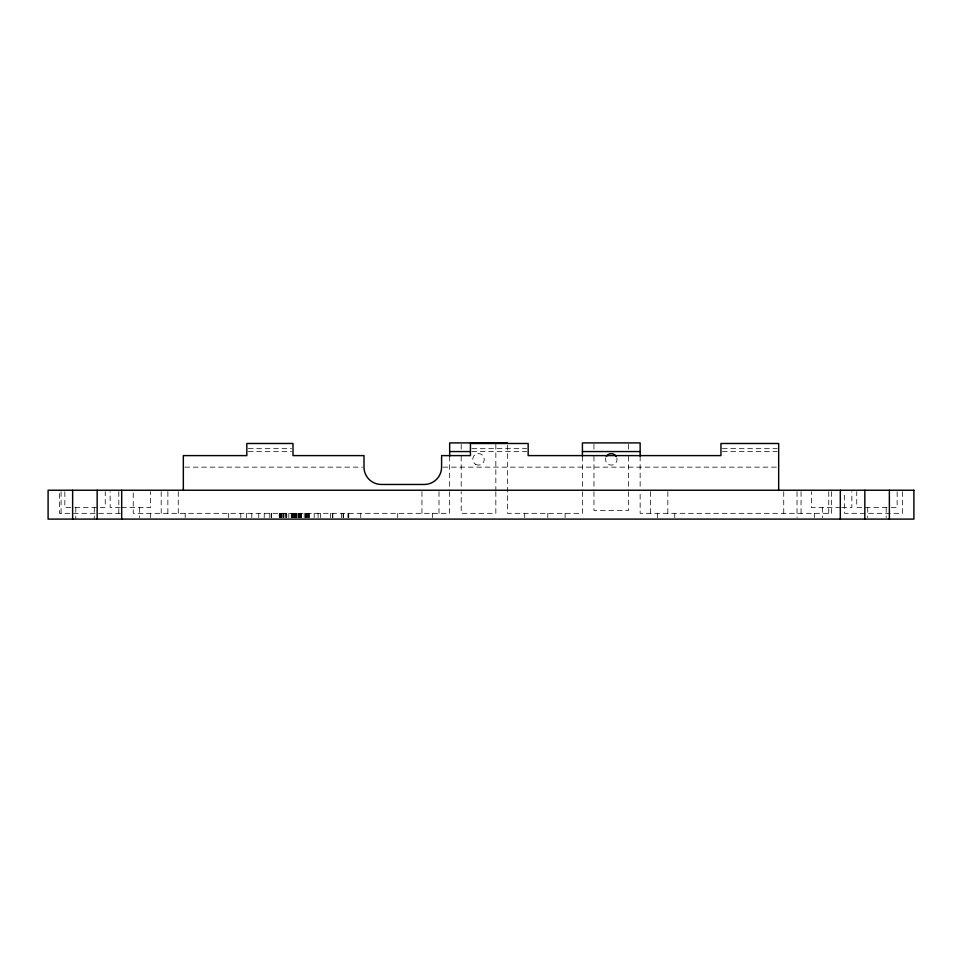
<?xml version="1.0" encoding="UTF-8"?>
<svg xmlns="http://www.w3.org/2000/svg" width="962" height="962" viewBox="0 0 962 962"><rect width="100%" height="100%" fill="white"/><g stroke="black" fill="none" stroke-linecap="round" stroke-linejoin="round"><path stroke-width="0.72" stroke-dasharray="4.81 3.61" d="M248.316 448.677L291.522 448.677M471.921 448.677L526.683 448.677M722.426 448.677L777.188 448.677M248.316 451.563L291.522 451.563M471.861 451.563L526.683 451.563M722.426 451.563L777.188 451.563M184.836 467.147L362.506 467.147M443.073 467.147L777.164 467.147M70.755 507.551L64.839 507.551L64.839 491.678M74.94 507.551L105.243 507.551L105.243 491.678M120.25 507.551L110.149 507.551L110.149 491.678M121.465 507.551L150.553 507.551L150.553 491.678M840.535 507.551L811.447 507.551L811.447 491.678M841.75 507.551L851.851 507.551L851.851 491.678M887.06 507.551L856.757 507.551L856.757 491.678M891.245 507.551L897.161 507.551L897.161 491.678M120.358 513.323L59.536 513.323L59.536 491.678M902.356 491.678L902.356 513.323L844.636 513.323L844.636 491.678M886.194 507.551L886.194 517.652M867.724 507.551L867.724 517.652M831.649 491.678L831.649 513.323L640.139 513.323L640.139 491.678M828.763 491.678L828.763 513.323M822.414 507.551L822.414 517.652M814.333 513.323L814.333 517.652M801.057 491.678L801.057 513.323M797.017 491.678L797.017 517.652M783.741 491.678L783.741 513.323M674.759 513.323L674.771 517.652M667.844 491.678L667.832 513.323M657.455 513.323L657.455 517.652M650.528 491.678L650.528 513.323M640.139 456.216L640.139 488.792M628.595 444.384L628.595 450.3M628.595 456.216L628.595 490.235M628.595 491.678L628.595 510.437L593.963 510.437L593.963 491.678M593.963 444.384L593.963 450.3M593.963 456.216L593.963 490.235M582.419 456.216L582.419 490.235M582.419 491.678L582.419 513.323L507.383 513.323L507.383 444.348M565.103 513.323L565.103 517.652M547.787 513.323L547.787 517.652M524.699 513.323L524.699 517.652M495.839 444.384L495.839 490.235M495.839 491.678L495.839 513.323L461.207 513.323L461.207 491.678M461.207 444.384L461.207 450.3M461.207 456.216L461.207 488.756M449.663 456.216L449.663 490.235M449.663 491.678L449.663 513.323L133.237 513.323L133.237 491.678M439.009 491.678L439.009 513.323M432.347 513.323L432.347 517.652M421.957 491.678L421.957 513.323M397.715 513.323L397.715 517.652M360.738 513.323L360.738 517.652M348.773 513.323L348.773 517.652M348.316 513.323L348.316 517.652M347.991 513.323L347.991 517.652M343.266 513.323L343.266 517.652M343.181 513.323L343.181 517.652M341.51 513.323L341.51 517.652M332.876 513.323L332.876 517.652M332.551 513.323L332.551 517.652M330.483 513.323L330.483 517.652M320.466 513.323L320.466 517.652M318.073 513.323L318.073 517.652M314.201 513.323L314.201 517.652M309.187 513.323L309.187 517.652M308.874 513.323L308.946 517.652M308.237 513.323L308.237 517.652M307.948 513.323L307.948 517.652M307.046 513.323L307.046 517.652M306.397 513.323L306.397 517.652M305.663 513.323L305.663 517.652M305.399 513.323L305.399 517.652M304.232 513.323L304.232 517.652M301.587 513.323L301.635 517.652M301.298 513.323L301.298 517.652M300.649 513.323L300.649 517.652M300.481 513.323L300.481 517.652M299.699 513.323L299.699 517.652M299.206 513.323L299.206 517.652M298.605 513.323L298.605 517.652M297.919 513.323L297.919 517.652M296.693 513.323L296.693 517.652M296.284 513.323L296.284 517.652M295.298 513.323L295.19 517.652M294.925 513.323L294.925 517.652M294.637 513.323L294.637 517.652M293.278 513.323L293.326 517.652M293.061 513.323L293.061 517.652M292.063 513.323L292.123 517.652M291.871 513.323L291.871 517.652M291.654 513.323L291.739 517.652M291.45 513.323L291.45 517.652M291.245 513.323L291.245 517.652M288.828 513.323L288.828 517.652M286.76 513.323L286.76 517.652M286.472 513.323L286.472 517.652M286.099 513.323L286.099 517.652M285.762 513.323L285.894 517.652M283.922 513.323L283.922 517.652M283.706 513.323L283.706 517.652M282.131 513.323L282.131 517.652M281.746 513.323L281.746 517.652M281.325 513.323L281.325 517.652M280.351 513.323L280.351 517.652M279.966 513.323L279.966 517.652M279.521 513.323L279.521 517.652M279.233 513.323L279.233 517.652M271.272 513.323L271.272 517.652M269.781 513.323L269.781 517.652M264.225 513.323L264.225 517.652M258.754 513.323L258.754 517.652M251.803 513.323L251.803 517.652M246.344 513.323L246.344 517.652M240.789 513.323L240.789 517.652M228.379 513.323L228.379 517.652M185.185 513.323L185.185 517.652M178.259 491.678L178.259 513.323M167.869 491.678L167.869 513.323M161.195 491.678L161.195 513.323M150.553 513.323L150.553 517.652M139.586 507.551L139.586 517.652M118.807 491.678L118.807 513.323M94.276 507.551L94.276 519.095M75.806 507.551L75.806 519.095M61.087 491.678L61.087 513.323M616.846 457.864A5.772 5.772 0 0 1 611.279 465.127A5.772 5.772 0 0 1 605.699 457.864M296.007 517.652L296.007 513.323L295.947 517.652M271.537 517.652L271.537 513.323L271.452 517.652M475.637 464.357A5.772 5.772 0 0 0 484.295 459.355A5.772 5.772 0 0 0 475.637 454.353A5.772 5.772 0 0 0 475.637 464.357"/><path stroke-width="1.44" d="M507.383 442.905L449.663 442.905L449.663 456.216M449.663 451.563L470.382 451.563M582.419 451.563L640.139 451.563M889.369 490.235L889.369 519.095M864.838 490.235L864.838 519.095M840.307 490.235L840.307 519.095M778.667 490.235L778.667 443.482L720.947 443.482L720.947 455.603L528.162 455.603L528.162 443.482L470.442 443.482L470.442 455.603L441.582 455.603L441.582 467.147A17.316 17.316 0 0 1 424.266 484.463L381.313 484.463A17.316 17.316 0 0 1 363.997 467.147L363.997 455.603L293.001 455.603L293.001 443.482L246.825 443.482L246.825 455.603L183.333 455.603L183.333 490.235M640.139 456.216L640.139 442.905L582.419 442.905L582.419 456.216M121.693 490.235L121.693 519.095M97.162 490.235L97.162 519.095M72.631 490.235L72.631 519.095M606.276 456.469A5.772 5.772 0 0 1 616.269 456.469M913.9 490.235L48.1 490.235L48.1 519.095L913.9 519.095L913.9 490.235"/></g></svg>
